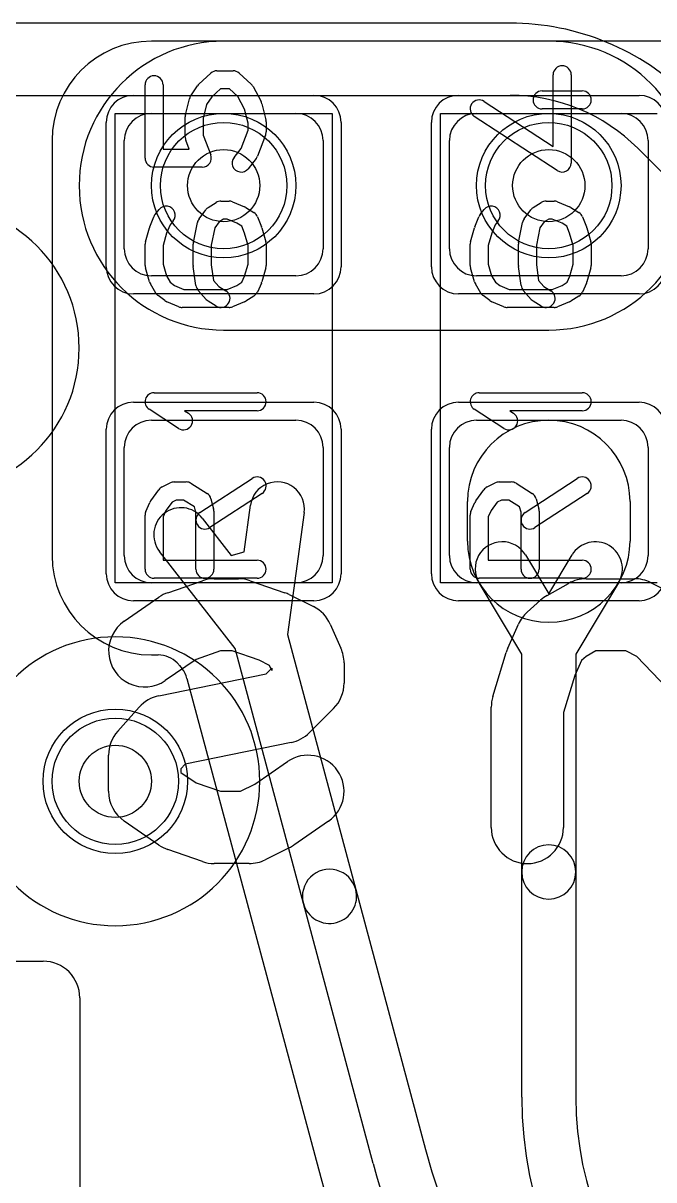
# Model space of a CAD drawing. Extents: x 0 to 20.5, y -0.5 to 20.
# Drawn here: x 5.445 to 7.191, y 10.596 to 13.8 of the extents above; entities that cross this region are included whole.
import ezdxf

# ---------------------------------------------------------------- set-up
doc = ezdxf.new("R2010")
doc.units = 0
for name, color, linetype in [('Hole', 1, 'CONTINUOUS'), ('L1', 3, 'CONTINUOUS'), ('L2', 3, 'CONTINUOUS'), ('L3', 3, 'CONTINUOUS'), ('L4', 3, 'CONTINUOUS'), ('MetalMask-A', 176, 'CONTINUOUS'), ('PartsArea-A', 111, 'CONTINUOUS'), ('PartsSilk-A', 221, 'CONTINUOUS'), ('PartsSilk-B', 221, 'CONTINUOUS'), ('Resist-A', 2, 'CONTINUOUS'), ('Resist-B', 2, 'CONTINUOUS'), ('Silk-A', 140, 'CONTINUOUS'), ('Silk-B', 140, 'CONTINUOUS')]:
    doc.layers.add(name, color=color, linetype=linetype)

msp = doc.modelspace()

# ---------------------------------------------------------------- linework, layer by layer
at = {"layer": 'Hole'}
for centre in [(6, 13.35), (6.9, 13.35), (5.7, 11.7)]:
    msp.add_circle(centre, 0.1, dxfattribs=at)
at = {"layer": 'L1'}
for p, q in [((7.83308, 13.75004), (5.8, 13.75004)), ((5.8, 13.55), (6.2, 13.55)), ((6.7, 13.55), (7.1, 13.55)), ((5.52496, 13.475), (5.52496, 12.325)), ((5.725, 13.175), (5.725, 13.475)), ((6.275, 13.475), (6.275, 13.175)), ((6.625, 13.175), (6.625, 13.475)), ((7.175, 13.475), (7.175, 13.175)), ((6.2, 13.1), (5.8, 13.1)), ((7.1, 13.1), (6.7, 13.1)), ((5.8, 12.7), (6.2, 12.7)), ((6.7, 12.7), (7.1, 12.7)), ((5.725, 12.325), (5.725, 12.625)), ((6.275, 12.625), (6.275, 12.325)), ((6.625, 12.325), (6.625, 12.625)), ((7.175, 12.625), (7.175, 12.325)), ((6.05645, 12.33524), (6.0743, 12.46476)), ((6.675, 12.36539), (6.675, 12.475)), ((7.125, 12.475), (7.125, 12.36539)), ((6.2229, 12.44428), (6.17637, 12.10655)), ((5.94077, 12.42898), (6.02098, 12.32574)), ((6.03148, 12.06775), (5.82233, 12.33694)), ((6.02098, 12.32574), (6.05645, 12.33524)), ((6.83562, 12.32692), (6.9, 12.21915)), ((6.9, 12.21915), (6.96438, 12.32692)), ((6.2, 12.25), (5.8, 12.25)), ((7.1, 12.25), (6.7, 12.25)), ((6.825, 12.0522), (6.70684, 12.25)), ((7.09316, 12.25), (6.975, 12.0522)), ((6.17637, 12.10655), (6.36548, 11.40075)), ((5.8, 12.04996), (5.81859, 12.04996)), ((6.2206, 11.36193), (6.03148, 12.06775)), ((6.825, 11.44895), (6.825, 12.0522)), ((6.975, 12.0522), (6.975, 11.44895)), ((5.87777, 12.02103), (5.88497, 12.01178)), ((5.89832, 11.985), (6.26872, 10.60265)), ((6.825, 10.825), (6.825, 11.44895)), ((6.975, 11.44895), (6.975, 10.825)), ((6.36548, 11.40075), (6.55854, 10.68029)), ((6.41365, 10.64147), (6.2206, 11.36193))]:
    msp.add_line(p, q, dxfattribs=at)
for centre in [(6, 13.35), (6.9, 13.35), (5.7, 11.7)]:
    msp.add_circle(centre, 0.2, dxfattribs=at)
for centre, radius, start, end in [((5.8, 13.475), 0.27504, 90, 180), ((5.8, 13.475), 0.075, 90, 180), ((6.2, 13.475), 0.075, 0, 90), ((6.7, 13.475), 0.075, 90, 180), ((7.1, 13.475), 0.075, 0, 90), ((5.8, 13.175), 0.075, 180, -90), ((6.2, 13.175), 0.075, -90, 0), ((6.7, 13.175), 0.075, 180, -90), ((7.1, 13.175), 0.075, -90, 0), ((5.8, 12.625), 0.075, 90, 180), ((6.2, 12.625), 0.075, 0, 90), ((6.7, 12.625), 0.075, 90, 180), ((6.9, 12.475), 0.225, 0, 180), ((7.1, 12.625), 0.075, 0, 90), ((6.1486, 12.45452), 0.075, -7.84705, 172.15482), ((5.88155, 12.38296), 0.075, 37.85086, -142.15423), ((6.9, 12.36539), 0.225, 180, 0), ((6.77123, 12.28846), 0.075, 30.84978, -149.14699), ((7.02877, 12.28846), 0.075, -30.84978, 149.14699), ((5.8, 12.325), 0.27504, 180, -90), ((5.8, 12.325), 0.075, 180, -90), ((6.2, 12.325), 0.075, -90, 0), ((6.7, 12.325), 0.075, 180, -90), ((7.1, 12.325), 0.075, -90, 0), ((5.81859, 11.97496), 0.075, 45, 90), ((5.81861, 11.97498), 0.07497, 37.8971, 45), ((5.82581, 11.96573), 0.07497, 37.86962, 37.8971), ((5.8259, 11.96561), 0.07497, 14.98902, 37.98424), ((6.9, 11.44895), 0.075, 0, 180), ((6.29304, 11.38134), 0.075, 14.99982, -164.99975), ((6.9, 11.44895), 0.075, 180, 0), ((6.29304, 11.38134), 0.075, -165.00018, 14.99974), ((7.9, 10.825), 1.075, 180, -90), ((7.9, 10.825), 0.925, 180, -90), ((8.03157, 11.075), 1.525, -164.99966, -90), ((8.03157, 11.075), 1.675, -164.99968, -90), ((8.03158, 11.07501), 1.82505, -164.99991, -90.00031)]:
    msp.add_arc(centre, radius, start, end, dxfattribs=at)
at = {"layer": 'L2'}
for p, q in [((6.9, 13.75004), (6, 13.75004)), ((6, 12.94996), (6.9, 12.94996))]:
    msp.add_line(p, q, dxfattribs=at)
msp.add_circle((5.7, 11.7), 0.2, dxfattribs=at)
for centre, start, end in [((6, 13.35), 90, -90), ((6.9, 13.35), -90, 90)]:
    msp.add_arc(centre, 0.40004, start, end, dxfattribs=at)
at = {"layer": 'L3'}
for p, q in [((6.9, 13.75004), (6, 13.75004)), ((6, 12.94996), (6.9, 12.94996))]:
    msp.add_line(p, q, dxfattribs=at)
msp.add_circle((5.7, 11.7), 0.2, dxfattribs=at)
for centre, start, end in [((6, 13.35), 90, -90), ((6.9, 13.35), -90, 90)]:
    msp.add_arc(centre, 0.40004, start, end, dxfattribs=at)
at = {"layer": 'L4'}
for p, q in [((6.79289, 13.80004), (4.4, 13.80004)), ((4.4, 13.6), (6.79289, 13.6)), ((7.14645, 13.45355), (13.20711, 7.39289))]:
    msp.add_line(p, q, dxfattribs=at)
for centre in [(6, 13.35), (6.9, 13.35), (5.7, 11.7)]:
    msp.add_circle(centre, 0.2, dxfattribs=at)
for centre, radius, start, end in [((6.7929, 13.1), 0.70004, 45, 90.00082), ((6.79289, 13.1), 0.5, 44.99919, 90), ((5.2, 12.9), 0.40004, -90, 90), ((5.7, 11.7), 0.40004, 90, -90), ((5.7, 11.7), 0.40004, -90, 90)]:
    msp.add_arc(centre, radius, start, end, dxfattribs=at)
at = {"layer": 'MetalMask-A'}
for p, q in [((5.8, 13.55), (6.2, 13.55)), ((6.7, 13.55), (7.1, 13.55)), ((5.725, 13.175), (5.725, 13.475)), ((6.275, 13.475), (6.275, 13.175)), ((6.625, 13.175), (6.625, 13.475)), ((7.175, 13.475), (7.175, 13.175)), ((6.2, 13.1), (5.8, 13.1)), ((7.1, 13.1), (6.7, 13.1)), ((5.8, 12.7), (6.2, 12.7)), ((6.7, 12.7), (7.1, 12.7)), ((5.725, 12.325), (5.725, 12.625)), ((6.275, 12.625), (6.275, 12.325)), ((6.625, 12.325), (6.625, 12.625)), ((7.175, 12.625), (7.175, 12.325)), ((6.2, 12.25), (5.8, 12.25)), ((7.1, 12.25), (6.7, 12.25))]:
    msp.add_line(p, q, dxfattribs=at)
for centre, start, end in [((5.8, 13.475), 90, 180), ((6.2, 13.475), 0, 90), ((6.7, 13.475), 90, 180), ((7.1, 13.475), 0, 90), ((5.8, 13.175), 180, -90), ((6.2, 13.175), -90, 0), ((6.7, 13.175), 180, -90), ((7.1, 13.175), -90, 0), ((5.8, 12.625), 90, 180), ((6.2, 12.625), 0, 90), ((6.7, 12.625), 90, 180), ((7.1, 12.625), 0, 90), ((5.8, 12.325), 180, -90), ((6.2, 12.325), -90, 0), ((6.7, 12.325), 180, -90), ((7.1, 12.325), -90, 0)]:
    msp.add_arc(centre, 0.075, start, end, dxfattribs=at)
at = {"layer": 'PartsArea-A'}
for p, q in [((5.7, 12.25), (5.7, 13.55)), ((5.7, 13.55), (6.3, 13.55)), ((6.3, 13.55), (6.3, 12.25)), ((6.6, 12.25), (6.6, 13.55)), ((6.6, 13.55), (7.2, 13.55)), ((6.3, 12.25), (5.7, 12.25)), ((7.2, 12.25), (6.6, 12.25))]:
    msp.add_line(p, q, dxfattribs=at)
at = {"layer": 'PartsSilk-A'}
for p, q in [((5.93125, 13.63093), (5.96458, 13.66149)), ((5.98148, 13.66806), (6.02593, 13.66806)), ((6.04283, 13.66149), (6.07616, 13.63093)), ((6.91204, 13.45869), (6.91204, 13.65694)), ((6.96204, 13.65694), (6.96204, 13.4125)), ((5.78241, 13.42639), (5.78241, 13.62917)), ((5.83241, 13.62917), (5.83241, 13.45139)), ((5.90883, 13.59859), (5.92735, 13.62637)), ((5.99121, 13.61806), (5.96727, 13.59612)), ((6.0162, 13.61806), (5.99121, 13.61806)), ((6.03921, 13.59696), (6.0162, 13.61806)), ((6.08132, 13.62426), (6.10354, 13.58259)), ((5.89427, 13.54634), (5.90538, 13.59078)), ((5.96727, 13.59612), (5.95283, 13.57446)), ((6.05797, 13.56178), (6.03921, 13.59696)), ((6.88148, 13.6125), (6.99259, 13.6125)), ((5.95283, 13.57446), (5.94352, 13.5372)), ((6.06759, 13.52331), (6.05797, 13.56178)), ((6.10573, 13.57689), (6.11684, 13.53245)), ((6.72108, 13.58343), (6.91204, 13.45869)), ((6.99259, 13.5625), (6.88148, 13.5625)), ((5.89352, 13.48472), (5.89352, 13.54028)), ((5.94352, 13.5372), (5.94352, 13.48932)), ((6.06759, 13.50321), (6.06759, 13.52331)), ((6.11759, 13.52639), (6.11759, 13.49861)), ((6.92337, 13.39157), (6.69374, 13.54157)), ((5.94352, 13.48932), (5.9641, 13.43529)), ((6.0484, 13.45284), (6.06759, 13.50321)), ((6.11595, 13.48971), (6.09373, 13.43138)), ((5.90446, 13.45139), (5.89516, 13.47582)), ((5.83241, 13.45139), (5.90446, 13.45139)), ((6.02863, 13.42812), (6.0484, 13.45284)), ((5.94074, 13.40139), (5.80741, 13.40139)), ((6.08989, 13.42466), (6.06767, 13.39688)), ((5.95713, 13.28926), (5.97935, 13.30314)), ((5.99259, 13.30694), (6.01481, 13.30694)), ((6.02442, 13.30502), (6.05776, 13.29114)), ((6.85713, 13.28926), (6.87935, 13.30314)), ((6.89259, 13.30694), (6.91481, 13.30694)), ((6.92442, 13.30502), (6.95776, 13.29114)), ((5.81011, 13.26979), (5.82122, 13.28368)), ((5.93176, 13.25794), (5.95028, 13.28294)), ((6.0614, 13.28926), (6.08362, 13.27537)), ((6.71011, 13.26979), (6.72122, 13.28368)), ((6.83176, 13.25794), (6.85028, 13.28294)), ((6.9614, 13.28926), (6.98362, 13.27537)), ((5.78337, 13.19437), (5.79448, 13.23326)), ((5.79531, 13.23567), (5.80642, 13.26345)), ((5.85147, 13.24145), (5.84221, 13.21829)), ((5.86026, 13.25244), (5.85147, 13.24145)), ((5.91623, 13.1924), (5.92734, 13.24796)), ((5.97527, 13.23267), (5.96574, 13.18502)), ((5.98764, 13.24937), (5.97527, 13.23267)), ((5.99976, 13.25694), (5.98764, 13.24937)), ((6.00981, 13.25694), (5.99976, 13.25694)), ((6.03664, 13.24577), (6.00981, 13.25694)), ((6.05019, 13.2373), (6.03664, 13.24577)), ((6.05779, 13.21829), (6.05019, 13.2373)), ((6.09358, 13.26345), (6.10469, 13.23567)), ((6.10552, 13.23326), (6.11663, 13.19437)), ((6.68337, 13.19437), (6.69448, 13.23326)), ((6.69531, 13.23567), (6.70642, 13.26345)), ((6.75147, 13.24145), (6.74221, 13.21829)), ((6.76026, 13.25244), (6.75147, 13.24145)), ((6.81623, 13.1924), (6.82734, 13.24796)), ((6.87527, 13.23267), (6.86574, 13.18502)), ((6.88764, 13.24937), (6.87527, 13.23267)), ((6.89976, 13.25694), (6.88764, 13.24937)), ((6.90981, 13.25694), (6.89976, 13.25694)), ((6.93664, 13.24577), (6.90981, 13.25694)), ((6.95019, 13.2373), (6.93664, 13.24577)), ((6.95779, 13.21829), (6.95019, 13.2373)), ((6.99358, 13.26345), (7.00469, 13.23567)), ((7.00552, 13.23326), (7.01663, 13.19437)), ((5.84221, 13.21829), (5.83241, 13.184)), ((6.06759, 13.184), (6.05779, 13.21829)), ((6.74221, 13.21829), (6.73241, 13.184)), ((6.96759, 13.184), (6.95779, 13.21829)), ((5.78241, 13.12917), (5.78241, 13.1875)), ((5.83241, 13.184), (5.83241, 13.13267)), ((5.91574, 13.12917), (5.91574, 13.1875)), ((5.96574, 13.18502), (5.96574, 13.13092)), ((6.06759, 13.13267), (6.06759, 13.184)), ((6.11759, 13.1875), (6.11759, 13.12917)), ((6.68241, 13.12917), (6.68241, 13.1875)), ((6.73241, 13.184), (6.73241, 13.13267)), ((6.81574, 13.12917), (6.81574, 13.1875)), ((6.86574, 13.18502), (6.86574, 13.13092)), ((6.96759, 13.13267), (6.96759, 13.184)), ((7.01759, 13.1875), (7.01759, 13.12917)), ((5.79448, 13.08341), (5.78337, 13.1223)), ((5.83241, 13.13267), (5.84167, 13.10025)), ((5.92339, 13.07291), (5.91598, 13.12569)), ((5.96574, 13.13092), (5.97186, 13.08735)), ((6.05792, 13.09883), (6.06759, 13.13267)), ((6.11663, 13.1223), (6.10552, 13.08341)), ((6.69448, 13.08341), (6.68337, 13.1223)), ((6.73241, 13.13267), (6.74167, 13.10025)), ((6.82339, 13.07291), (6.81598, 13.12569)), ((6.86574, 13.13092), (6.87186, 13.08735)), ((6.95792, 13.09883), (6.96759, 13.13267)), ((7.01663, 13.1223), (7.00552, 13.08341)), ((5.81182, 13.05254), (5.79701, 13.07754)), ((5.84167, 13.10025), (5.85231, 13.0823)), ((5.85231, 13.0823), (5.86435, 13.07327)), ((5.86435, 13.07327), (5.89019, 13.0625)), ((5.97186, 13.08735), (5.98667, 13.07068)), ((6.00981, 13.0625), (6.03664, 13.07368)), ((6.03664, 13.07368), (6.05063, 13.08242)), ((6.05063, 13.08242), (6.05792, 13.09883)), ((6.10433, 13.08013), (6.09322, 13.05513)), ((6.71182, 13.05254), (6.69701, 13.07754)), ((6.74167, 13.10025), (6.75231, 13.0823)), ((6.75231, 13.0823), (6.76435, 13.07327)), ((6.76435, 13.07327), (6.79019, 13.0625)), ((6.87186, 13.08735), (6.88667, 13.07068)), ((6.90981, 13.0625), (6.93664, 13.07368)), ((6.93664, 13.07368), (6.95063, 13.08242)), ((6.95063, 13.08242), (6.95792, 13.09883)), ((7.00433, 13.08013), (6.99322, 13.05513)), ((5.83685, 13.03139), (5.81833, 13.04528)), ((5.89019, 13.0625), (6.00981, 13.0625)), ((5.95168, 13.03478), (5.92946, 13.05978)), ((5.98667, 13.07068), (6.00584, 13.0587)), ((6.08362, 13.04408), (6.0614, 13.03019)), ((6.73685, 13.03139), (6.71833, 13.04528)), ((6.79019, 13.0625), (6.90981, 13.0625)), ((6.85168, 13.03478), (6.82946, 13.05978)), ((6.88667, 13.07068), (6.90584, 13.0587)), ((6.98362, 13.04408), (6.9614, 13.03019)), ((5.87558, 13.01442), (5.84224, 13.02831)), ((6.01481, 13.0125), (5.88519, 13.0125)), ((5.97934, 13.0163), (5.95712, 13.03019)), ((6.05776, 13.02831), (6.02442, 13.01442)), ((6.77558, 13.01442), (6.74224, 13.02831)), ((6.91481, 13.0125), (6.78519, 13.0125)), ((6.87934, 13.0163), (6.85712, 13.03019)), ((6.95776, 13.02831), (6.92442, 13.01442)), ((5.80741, 12.77639), (6.09259, 12.77639)), ((6.70741, 12.77639), (6.99259, 12.77639)), ((5.8753, 12.67763), (5.79382, 12.73041)), ((6.09259, 12.72639), (5.89199, 12.72639)), ((5.89199, 12.72639), (5.90248, 12.71959)), ((6.7753, 12.67763), (6.69382, 12.73041)), ((6.99259, 12.72639), (6.79199, 12.72639)), ((6.79199, 12.72639), (6.80248, 12.71959)), ((5.86296, 12.52917), (5.8963, 12.52917)), ((5.93447, 12.44453), (6.07891, 12.53898)), ((6.76296, 12.52917), (6.7963, 12.52917)), ((6.83447, 12.44453), (6.97891, 12.53898)), ((5.7983, 12.4772), (5.82052, 12.50776)), ((5.82956, 12.51542), (5.85178, 12.52653)), ((5.90955, 12.52537), (5.95399, 12.49759)), ((6.10627, 12.49714), (5.96183, 12.40269)), ((6.6983, 12.4772), (6.72052, 12.50776)), ((6.72956, 12.51542), (6.75178, 12.52653)), ((6.80955, 12.52537), (6.85399, 12.49759)), ((7.00627, 12.49714), (6.86183, 12.40269)), ((5.78456, 12.44765), (5.79567, 12.47265)), ((5.85737, 12.47343), (5.84029, 12.44993)), ((5.86886, 12.47917), (5.85737, 12.47343)), ((5.88913, 12.47917), (5.86886, 12.47917)), ((5.91913, 12.46042), (5.88913, 12.47917)), ((5.9649, 12.48283), (5.97231, 12.45505)), ((6.68456, 12.44765), (6.69567, 12.47265)), ((6.75737, 12.47343), (6.74029, 12.44993)), ((6.76886, 12.47917), (6.75737, 12.47343)), ((6.78913, 12.47917), (6.76886, 12.47917)), ((6.81913, 12.46042), (6.78913, 12.47917)), ((6.8649, 12.48283), (6.87231, 12.45505)), ((5.78241, 12.2875), (5.78241, 12.4375)), ((5.84029, 12.44993), (5.83241, 12.4322)), ((5.83241, 12.4322), (5.83241, 12.3125)), ((5.92315, 12.44533), (5.91913, 12.46042)), ((5.92315, 12.2875), (5.92315, 12.44533)), ((5.97315, 12.44861), (5.97315, 12.2875)), ((6.68241, 12.2875), (6.68241, 12.4375)), ((6.74029, 12.44993), (6.73241, 12.4322)), ((6.73241, 12.4322), (6.73241, 12.3125)), ((6.82315, 12.44533), (6.81913, 12.46042)), ((6.82315, 12.2875), (6.82315, 12.44533)), ((6.87315, 12.44861), (6.87315, 12.2875)), ((5.83241, 12.3125), (6.09259, 12.3125)), ((6.73241, 12.3125), (6.99259, 12.3125)), ((6.09259, 12.2625), (5.80741, 12.2625)), ((6.99259, 12.2625), (6.70741, 12.2625)), ((4.9516, 11.2016), (5.5, 11.2016)), ((5.6016, 11.1), (5.6016, 9.3))]:
    msp.add_line(p, q, dxfattribs=at)
for centre, radius, start, end in [((6.93704, 13.65694), 0.025, 0, 180), ((5.80741, 13.62917), 0.025, 0, 180), ((5.98148, 13.64306), 0.025, 90, 132.51745), ((6.02593, 13.64306), 0.025, 47.4797, 90), ((5.94815, 13.6125), 0.025, 132.5203, 146.30993), ((6.05926, 13.6125), 0.025, 28.0617, 47.48255), ((5.92963, 13.58472), 0.025, 146.30358, 165.96376), ((6.70741, 13.5625), 0.025, 56.85026, -123.15356), ((6.88148, 13.5875), 0.025, 90, -90), ((6.99259, 13.5875), 0.025, -90, 90), ((6.08148, 13.57083), 0.025, 14.03068, 28.0682), ((5.91852, 13.54028), 0.025, 165.96932, 180), ((6.09259, 13.52639), 0.025, 0, 14.03624), ((6.09259, 13.49861), 0.025, -20.8565, 0), ((5.91852, 13.48472), 0.025, 180, -159.14636), ((5.80741, 13.42639), 0.025, 180, -90), ((5.94074, 13.42639), 0.025, -90, 20.8565), ((6.04815, 13.4125), 0.025, 141.33303, -38.65478), ((6.07037, 13.44028), 0.025, -38.66697, -20.85364), ((6.93704, 13.4125), 0.025, -123.14974, 0), ((5.99259, 13.28194), 0.025, 90, 121.98594), ((6.01481, 13.28194), 0.025, 67.39424, 90), ((6.89259, 13.28194), 0.025, 90, 121.98594), ((6.91481, 13.28194), 0.025, 67.39424, 90), ((5.82963, 13.25417), 0.025, 141.33303, 158.2071), ((5.84074, 13.26806), 0.025, -38.66697, 141.34522), ((5.97037, 13.26806), 0.025, 121.98594, 143.47387), ((6.04815, 13.26806), 0.025, 57.99462, 67.39424), ((6.07037, 13.25417), 0.025, 21.7929, 57.99462), ((6.72963, 13.25417), 0.025, 141.33303, 158.2071), ((6.74074, 13.26806), 0.025, -38.66697, 141.34522), ((6.87037, 13.26806), 0.025, 121.98594, 143.47387), ((6.94815, 13.26806), 0.025, 57.99462, 67.39424), ((6.97037, 13.25417), 0.025, 21.7929, 57.99462), ((5.81852, 13.22639), 0.025, 158.2071, 164.05146), ((5.95185, 13.24306), 0.025, 143.47387, 168.69456), ((6.08148, 13.22639), 0.025, 15.94854, 21.7929), ((6.71852, 13.22639), 0.025, 158.2071, 164.05146), ((6.85185, 13.24306), 0.025, 143.47387, 168.69456), ((6.98148, 13.22639), 0.025, 15.94854, 21.7929), ((5.80741, 13.1875), 0.025, 164.05146, 180), ((5.94074, 13.1875), 0.025, 168.69456, 180), ((6.09259, 13.1875), 0.025, 0, 15.94854), ((6.70741, 13.1875), 0.025, 164.05146, 180), ((6.84074, 13.1875), 0.025, 168.69456, 180), ((6.99259, 13.1875), 0.025, 0, 15.94854), ((5.80741, 13.12917), 0.025, 180, -164.05146), ((5.94074, 13.12917), 0.025, 180, -171.99953), ((6.09259, 13.12917), 0.025, -15.94854, 0), ((6.70741, 13.12917), 0.025, 180, -164.05146), ((6.84074, 13.12917), 0.025, 180, -171.99953), ((6.99259, 13.12917), 0.025, -15.94854, 0), ((5.81852, 13.09028), 0.025, -164.05146, -149.36248), ((5.94815, 13.07639), 0.025, -171.99953, -138.37217), ((6.08148, 13.09028), 0.025, -23.95086, -15.94854), ((6.71852, 13.09028), 0.025, -164.05146, -149.36248), ((6.84815, 13.07639), 0.025, -171.99953, -138.37217), ((6.98148, 13.09028), 0.025, -23.95086, -15.94854), ((5.83333, 13.06528), 0.025, -149.36248, -126.8699), ((5.99259, 13.0375), 0.025, -122.00538, 57.98998), ((6.07037, 13.06528), 0.025, -57.99462, -23.95086), ((6.73333, 13.06528), 0.025, -149.36248, -126.8699), ((6.89259, 13.0375), 0.025, -122.00538, 57.98998), ((6.97037, 13.06528), 0.025, -57.99462, -23.95086), ((5.85185, 13.05139), 0.025, -126.8699, -112.60576), ((5.88519, 13.0375), 0.025, -112.60576, -90), ((5.97037, 13.05139), 0.025, -138.37217, -122.00538), ((6.01481, 13.0375), 0.025, -90, -67.39424), ((6.04815, 13.05139), 0.025, -67.39424, -57.99462), ((6.75185, 13.05139), 0.025, -126.8699, -112.60576), ((6.78519, 13.0375), 0.025, -112.60576, -90), ((6.87037, 13.05139), 0.025, -138.37217, -122.00538), ((6.91481, 13.0375), 0.025, -90, -67.39424), ((6.94815, 13.05139), 0.025, -67.39424, -57.99462), ((5.80741, 12.75139), 0.025, 90, -122.93381), ((6.09259, 12.75139), 0.025, -90, 90), ((6.70741, 12.75139), 0.025, 90, -122.93381), ((6.99259, 12.75139), 0.025, -90, 90), ((5.88889, 12.69861), 0.025, -122.93354, 57.06619), ((6.78889, 12.69861), 0.025, -122.93354, 57.06619), ((5.86296, 12.50417), 0.025, 90, 116.56505), ((5.8963, 12.50417), 0.025, 57.99462, 90), ((6.09259, 12.51806), 0.025, -56.81854, 123.18086), ((6.76296, 12.50417), 0.025, 90, 116.56505), ((6.7963, 12.50417), 0.025, 57.99462, 90), ((6.99259, 12.51806), 0.025, -56.81854, 123.18086), ((5.84074, 12.49306), 0.025, 116.56505, 143.97932), ((5.94074, 12.47639), 0.025, 14.92551, 57.98998), ((6.74074, 12.49306), 0.025, 116.56505, 143.97932), ((6.84074, 12.47639), 0.025, 14.92551, 57.98998), ((5.81852, 12.4625), 0.025, 143.98274, 156.03964), ((6.71852, 12.4625), 0.025, 143.98274, 156.03964), ((5.80741, 12.4375), 0.025, 156.04915, 180), ((5.94815, 12.42361), 0.025, 123.18146, -56.81914), ((5.94815, 12.44861), 0.025, 0, 14.93527), ((6.70741, 12.4375), 0.025, 156.04915, 180), ((6.84815, 12.42361), 0.025, 123.18146, -56.81914), ((6.84815, 12.44861), 0.025, 0, 14.93527), ((6.09259, 12.2875), 0.025, -90, 90), ((6.99259, 12.2875), 0.025, -90, 90), ((5.80741, 12.2875), 0.025, 180, -90), ((5.94815, 12.2875), 0.025, 180, 0), ((6.70741, 12.2875), 0.025, 180, -90), ((6.84815, 12.2875), 0.025, 180, 0), ((5.5, 11.1), 0.1016, 0, 90)]:
    msp.add_arc(centre, radius, start, end, dxfattribs=at)
at = {"layer": 'PartsSilk-B'}
for p, q in [((5.84507, 12.22228), (5.94136, 12.25561)), ((5.97407, 12.26111), (6.04074, 12.26111)), ((6.07345, 12.25561), (6.16975, 12.22228)), ((6.89542, 12.21494), (6.95468, 12.24827)), ((7.0037, 12.26111), (7.13704, 12.26111)), ((7.18176, 12.25055), (7.24842, 12.21722)), ((5.72456, 12.14333), (5.82086, 12.21)), ((6.18177, 12.21722), (6.24843, 12.18388)), ((6.8405, 12.16876), (6.87753, 12.2021)), ((6.29508, 12.13506), (6.32471, 12.0684)), ((6.7864, 12.0684), (6.81603, 12.13506)), ((5.99089, 12.06111), (5.92344, 12.03776)), ((6.02392, 12.06111), (5.99089, 12.06111)), ((6.09815, 12.03542), (6.02392, 12.06111)), ((6.74504, 11.93456), (6.78208, 12.05678)), ((7.02989, 12.06111), (7.00312, 12.04605)), ((7.11343, 12.06111), (7.02989, 12.06111)), ((7.1436, 12.04603), (7.11343, 12.06111)), ((5.92344, 12.03776), (5.8384, 11.97889)), ((6.12689, 12.02105), (6.09815, 12.03542)), ((6.13333, 12.00656), (6.12689, 12.02105)), ((6.33333, 12.02778), (6.33333, 11.97222)), ((6.99014, 12.03437), (6.97168, 11.99284)), ((7.00312, 12.04605), (6.99014, 12.03437)), ((7.22797, 11.95841), (7.1436, 12.04603)), ((5.8207, 11.93686), (6.1172, 11.99751)), ((6.1172, 11.99751), (6.13333, 12.01364)), ((6.13333, 12.01364), (6.13333, 12.00656)), ((6.97168, 11.99284), (6.94074, 11.89074)), ((5.70674, 11.83865), (5.766, 11.90532)), ((6.30404, 11.90151), (6.23738, 11.83485)), ((6.74074, 11.57222), (6.74074, 11.90556)), ((6.94074, 11.89074), (6.94074, 11.57222)), ((6.18671, 11.80759), (5.89338, 11.74759)), ((5.68148, 11.67222), (5.68148, 11.77222)), ((5.89338, 11.74759), (5.88148, 11.7342)), ((5.88148, 11.7342), (5.88148, 11.72462)), ((6.08596, 11.69182), (6.17641, 11.75444)), ((5.88148, 11.72462), (5.92344, 11.69558)), ((5.92344, 11.69558), (5.99089, 11.67222)), ((5.99089, 11.67222), (6.04676, 11.67222)), ((6.04676, 11.67222), (6.08596, 11.69182)), ((5.82086, 11.52334), (5.72456, 11.59)), ((6.29025, 11.59), (6.19396, 11.52334)), ((5.94135, 11.47772), (5.84506, 11.51106)), ((6.18177, 11.51612), (6.1151, 11.48278)), ((6.07037, 11.47222), (5.97407, 11.47222))]:
    msp.add_line(p, q, dxfattribs=at)
for centre, start, end in [((5.97407, 12.16111), 90, 109.09288), ((6.04074, 12.16111), 70.90734, 90), ((7.0037, 12.16111), 90, 119.35401), ((7.13704, 12.16111), 63.43495, 90), ((5.87778, 12.12778), 109.09266, 124.69546), ((6.13704, 12.12778), 63.42982, 70.90896), ((6.94444, 12.12778), 119.35401, 131.99658), ((6.2037, 12.09444), 23.96598, 63.42807), ((5.78148, 12.06111), 124.69443, -55.30454), ((6.90741, 12.09444), 131.99658, 156.03402), ((6.23333, 12.02778), 0, 23.96488), ((6.87778, 12.02778), 156.03402, 163.1416), ((6.23333, 11.97222), -45, 0), ((5.84074, 11.83889), 101.56051, 138.36884), ((6.84074, 11.90556), 163.1416, 180), ((5.78148, 11.77222), 138.36884, 180), ((6.16667, 11.90556), -78.43949, -45), ((6.23333, 11.67222), -55.30557, 124.69423), ((5.78148, 11.67222), 180, -124.69443), ((6.84074, 11.57222), 180, 0), ((5.87778, 11.60556), -124.69443, -109.09807), ((6.13704, 11.60556), -63.42982, -55.30557), ((5.97407, 11.57222), -109.09807, -90), ((6.07037, 11.57222), -90, -63.42982)]:
    msp.add_arc(centre, 0.1, start, end, dxfattribs=at)
at = {"layer": 'Resist-A'}
for p, q in [((5.75, 13.6), (6.25, 13.6)), ((6.65, 13.6), (7.15, 13.6)), ((5.675, 13.125), (5.675, 13.525)), ((6.325, 13.525), (6.325, 13.125)), ((6.575, 13.125), (6.575, 13.525)), ((6.25, 13.05), (5.75, 13.05)), ((7.15, 13.05), (6.65, 13.05)), ((5.75, 12.75), (6.25, 12.75)), ((6.65, 12.75), (7.15, 12.75)), ((5.675, 12.275), (5.675, 12.675)), ((6.325, 12.675), (6.325, 12.275)), ((6.575, 12.275), (6.575, 12.675)), ((6.25, 12.2), (5.75, 12.2)), ((7.15, 12.2), (6.65, 12.2))]:
    msp.add_line(p, q, dxfattribs=at)
for centre in [(6, 13.35), (6.9, 13.35), (5.7, 11.7)]:
    msp.add_circle(centre, 0.175, dxfattribs=at)
for centre, start, end in [((5.75, 13.525), 90, 180), ((6.25, 13.525), 0, 90), ((6.65, 13.525), 90, 180), ((7.15, 13.525), 0, 90), ((5.75, 13.125), 180, -90), ((6.25, 13.125), -90, 0), ((6.65, 13.125), 180, -90), ((7.15, 13.125), -90, 0), ((5.75, 12.675), 90, 180), ((6.25, 12.675), 0, 90), ((6.65, 12.675), 90, 180), ((7.15, 12.675), 0, 90), ((5.75, 12.275), 180, -90), ((6.25, 12.275), -90, 0), ((6.65, 12.275), 180, -90), ((7.15, 12.275), -90, 0)]:
    msp.add_arc(centre, 0.075, start, end, dxfattribs=at)
at = {"layer": 'Resist-B'}
for centre in [(6, 13.35), (6.9, 13.35), (5.7, 11.7)]:
    msp.add_circle(centre, 0.175, dxfattribs=at)
at = {"layer": 'Silk-A'}
for p, q in [((4.9516, 11.2016), (5.5, 11.2016)), ((5.6016, 11.1), (5.6016, 10.16308))]:
    msp.add_line(p, q, dxfattribs=at)
msp.add_arc((5.5, 11.1), 0.1016, 0, 90, dxfattribs=at)
at = {"layer": 'Silk-B'}
for p, q in [((5.84507, 12.22228), (5.94136, 12.25561)), ((5.97407, 12.26111), (6.04074, 12.26111)), ((6.07345, 12.25561), (6.16975, 12.22228)), ((6.89542, 12.21494), (6.95468, 12.24827)), ((7.0037, 12.26111), (7.13704, 12.26111)), ((7.18176, 12.25055), (7.24842, 12.21722)), ((5.72456, 12.14333), (5.82086, 12.21)), ((6.18177, 12.21722), (6.24843, 12.18388)), ((6.8405, 12.16876), (6.87753, 12.2021)), ((6.29508, 12.13506), (6.32471, 12.0684)), ((6.7864, 12.0684), (6.81603, 12.13506)), ((5.99089, 12.06111), (5.92344, 12.03776)), ((6.02392, 12.06111), (5.99089, 12.06111)), ((6.09815, 12.03542), (6.02392, 12.06111)), ((6.74504, 11.93456), (6.78208, 12.05678)), ((7.02989, 12.06111), (7.00312, 12.04605)), ((7.11343, 12.06111), (7.02989, 12.06111)), ((7.1436, 12.04603), (7.11343, 12.06111)), ((5.92344, 12.03776), (5.8384, 11.97889)), ((6.12689, 12.02105), (6.09815, 12.03542)), ((6.13333, 12.00656), (6.12689, 12.02105)), ((6.33333, 12.02778), (6.33333, 11.97222)), ((6.99014, 12.03437), (6.97168, 11.99284)), ((7.00312, 12.04605), (6.99014, 12.03437)), ((7.22797, 11.95841), (7.1436, 12.04603)), ((5.8207, 11.93686), (6.1172, 11.99751)), ((6.1172, 11.99751), (6.13333, 12.01364)), ((6.13333, 12.01364), (6.13333, 12.00656)), ((6.97168, 11.99284), (6.94074, 11.89074)), ((5.70674, 11.83865), (5.766, 11.90532)), ((6.30404, 11.90151), (6.23738, 11.83485)), ((6.74074, 11.57222), (6.74074, 11.90556)), ((6.94074, 11.89074), (6.94074, 11.57222)), ((6.18671, 11.80759), (5.89338, 11.74759)), ((5.68148, 11.67222), (5.68148, 11.77222)), ((5.89338, 11.74759), (5.88148, 11.7342)), ((5.88148, 11.7342), (5.88148, 11.72462)), ((6.08596, 11.69182), (6.17641, 11.75444)), ((5.88148, 11.72462), (5.92344, 11.69558)), ((5.92344, 11.69558), (5.99089, 11.67222)), ((5.99089, 11.67222), (6.04676, 11.67222)), ((6.04676, 11.67222), (6.08596, 11.69182)), ((5.82086, 11.52334), (5.72456, 11.59)), ((6.29025, 11.59), (6.19396, 11.52334)), ((5.94135, 11.47772), (5.84506, 11.51106)), ((6.18177, 11.51612), (6.1151, 11.48278)), ((6.07037, 11.47222), (5.97407, 11.47222))]:
    msp.add_line(p, q, dxfattribs=at)
for centre, start, end in [((5.97407, 12.16111), 90, 109.09288), ((6.04074, 12.16111), 70.90734, 90), ((7.0037, 12.16111), 90, 119.35401), ((7.13704, 12.16111), 63.43495, 90), ((5.87778, 12.12778), 109.09266, 124.69546), ((6.13704, 12.12778), 63.42982, 70.90896), ((6.94444, 12.12778), 119.35401, 131.99658), ((6.2037, 12.09444), 23.96598, 63.42807), ((5.78148, 12.06111), 124.69443, -55.30454), ((6.90741, 12.09444), 131.99658, 156.03402), ((6.23333, 12.02778), 0, 23.96488), ((6.87778, 12.02778), 156.03402, 163.1416), ((6.23333, 11.97222), -45, 0), ((5.84074, 11.83889), 101.56051, 138.36884), ((6.84074, 11.90556), 163.1416, 180), ((5.78148, 11.77222), 138.36884, 180), ((6.16667, 11.90556), -78.43949, -45), ((6.23333, 11.67222), -55.30557, 124.69423), ((5.78148, 11.67222), 180, -124.69443), ((6.84074, 11.57222), 180, 0), ((5.87778, 11.60556), -124.69443, -109.09807), ((6.13704, 11.60556), -63.42982, -55.30557), ((5.97407, 11.57222), -109.09807, -90), ((6.07037, 11.57222), -90, -63.42982)]:
    msp.add_arc(centre, 0.1, start, end, dxfattribs=at)

doc.saveas('drawing.dxf')
